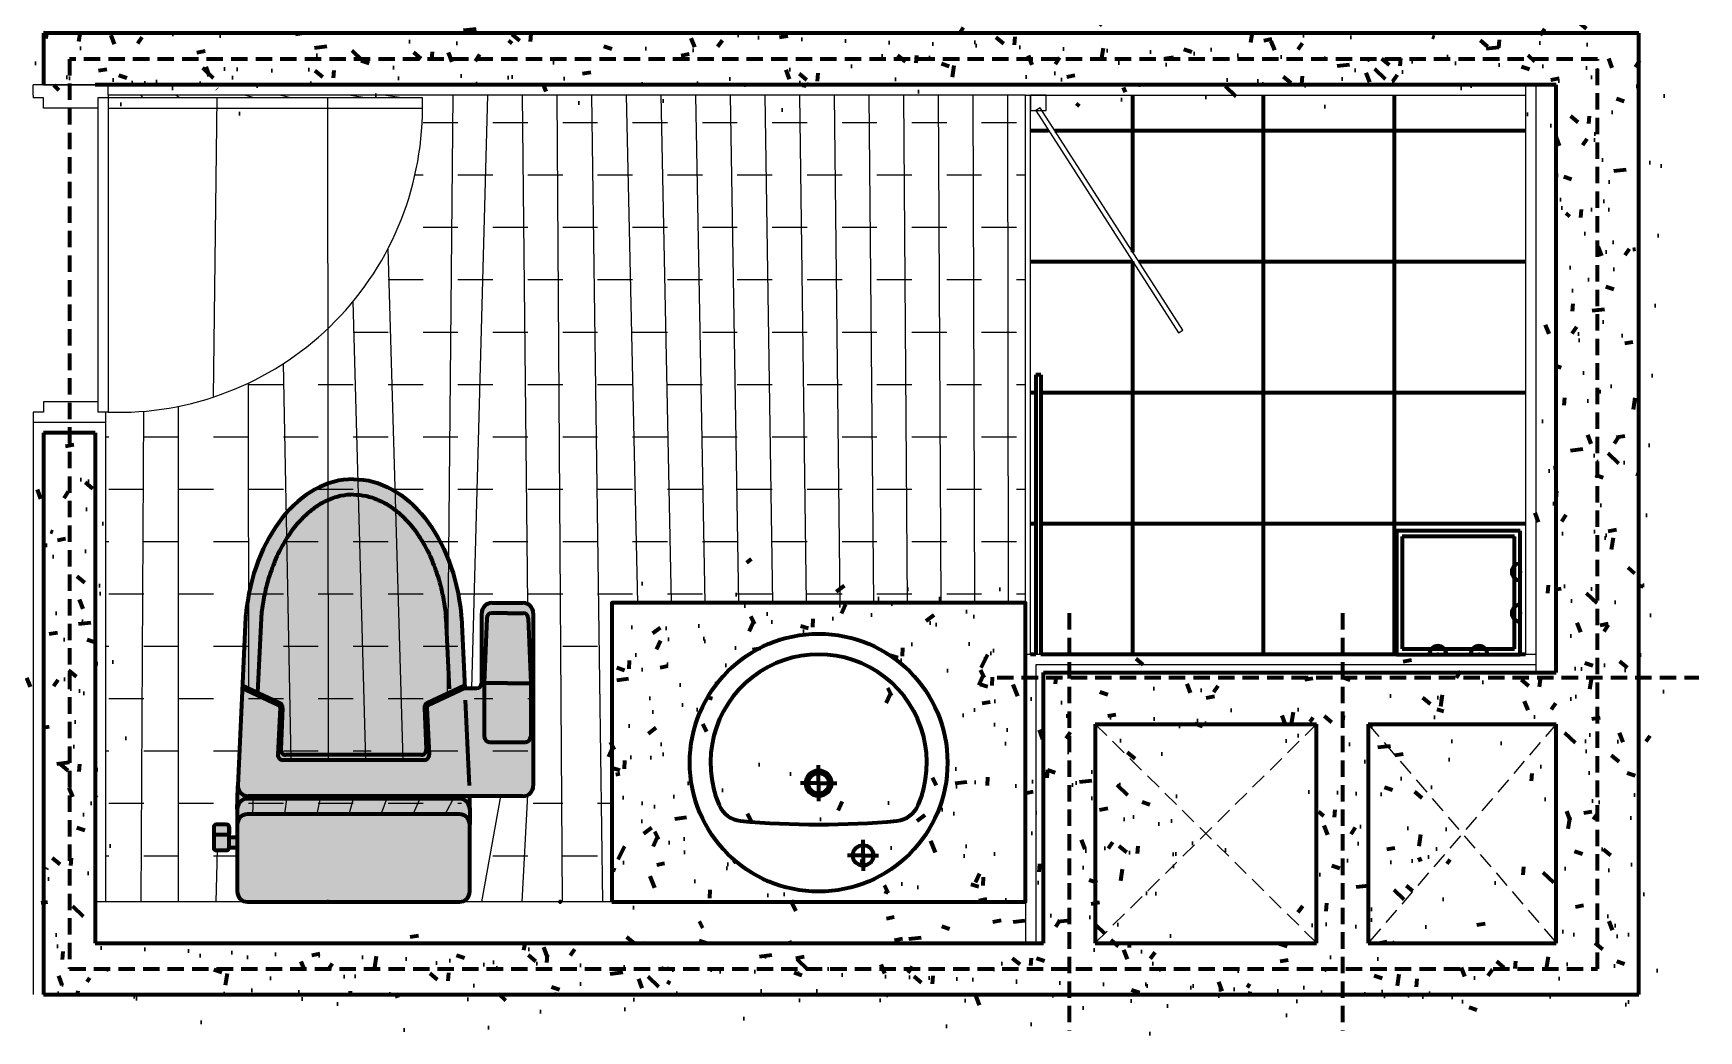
# Model space of a CAD drawing. Header units: millimetres. Extents: x 625013610 to 625016841, y 606213130 to 606215065.
import ezdxf

# ---------------------------------------------------------------- set-up
doc = ezdxf.new("R2010")
doc.units = ezdxf.units.MM
doc.header["$LTSCALE"] = 10
doc.linetypes.add('HIDDEN2', pattern=[4.762499999999999, 3.175, -1.5875])
doc.layers.add('door', color=9, linetype='Continuous')
for name, color, linetype, lineweight in [('벽체', 50, 'Continuous', 90), ('틀', 80, 'Continuous', 90), ('화장실가구', 4, 'Continuous', 90)]:
    doc.layers.add(name, color=color, linetype=linetype, lineweight=lineweight)

msp = doc.modelspace()

# ---------------------------------------------------------------- hatches: boundary and pattern name
at = {"transparency": 33554687}
h = msp.add_hatch(dxfattribs=at)
h.set_pattern_fill('AR-BRSTD', color=256, angle=90)
h.set_pattern_definition([(90, (0, 0), (-67.7418, 4.147988926924008e-15), []), (180, (0, 0), (-67.7418, -101.6), [67.7418, -67.7418])])
h.paths.add_polyline_path([(625015535, 606214945), (625013755, 606214945), (625013755, 606214940), (625014365, 606214940), (625014365, 606214920, -0.4240098038870245), (625013755, 606214330), (625013750, 606214330), (625013750, 606213380), (625014025.625, 606213380, -0.4142135623730951), (625014005.625, 606213400), (625014005.625, 606213485), (625013990, 606213485, -0.4142135623730951), (625013985, 606213480), (625013965, 606213480, -0.4142135623730951), (625013960, 606213485), (625013960, 606213525, -0.4142135623730951), (625013965, 606213530), (625013985, 606213530, -0.4142135623730951), (625013990, 606213525), (625013990, 606213512), (625013990, 606213505), (625014005.625, 606213505), (625014005.625, 606213530, -0.4142135623730951), (625014025.625, 606213550), (625014436.875, 606213550, -0.4142135623730951), (625014456.875, 606213530), (625014456.875, 606213400, -0.4142135623730951), (625014436.875, 606213380), (625014732.5, 606213380), (625014732.5, 606213960), (625015535, 606213960)])
h.paths.add_polyline_path([(625014026.5818012, 606213585), (625014456.875, 606213585), (625014560, 606213585, 0.4142135623730951), (625014580, 606213605), (625014580, 606213940, 0.4142135623730951), (625014560, 606213960), (625014500, 606213960, 0.4142135623730951), (625014480, 606213940), (625014480, 606213804.4546154, -0.4142135623730951), (625014470, 606213794.4546154), (625014447.0834225, 606213794.4546154), (625014376.640168, 606213761.5810965, 0.304050630472305), (625014373.7609916, 606213756.8171356), (625014378.0314261, 606213665.4669696, -0.4279628997563493), (625014368.042335, 606213654.9999999), (625014094.457665, 606213655, -0.4279628999017332), (625014084.4685739, 606213665.4669697), (625014088.7390084, 606213756.8171356, 0.304164176885298), (625014085.8579483, 606213761.5819756), (625014015.4165776, 606213794.4546156), (625014006.6036191, 606213605.9339395, 0.4279628998908268)], flags=16)
h.paths.add_polyline_path([(625014560.3620789, 606213940), (625014530, 606213940), (625014499.6379211, 606213940, 0.4034549831268951), (625014489.6447178, 606213930.3686295), (625014485, 606213804.4546154), (625014530, 606213804.4546154), (625014575, 606213804.4546154), (625014570.3552822, 606213930.3686295, 0.4034549831268935)], flags=0)
at = {"layer": '벽체', "true_color": 0xffffff, "transparency": 33554687}
h = msp.add_hatch(dxfattribs=at)
h.set_pattern_fill('AR-CONC', angle=90)
h.set_pattern_definition([(140, (0, 0), (15.9390855389031, 182.184668996004), [19.05, -209.55]), (85.00000000000001, (0, 0), (-191.0568452390351, -35.24342142496933), [15.24, -167.64058417]), (190.4514447, (1.328253500000001, 15.182007), (-175.1177519121951, 146.9412470903533), [16.1900088, -178.0902446]), (136.1842, (-50.8, 3.110602869834277e-15), (42.04232793272716, 271.0790408921299), [28.575, -314.3249999999999]), (186.63555761, (-47.2965, 22.5899), (-247.4261245977215, 237.404134051503), [24.28502314, -267.13560816]), (81.18415117, (-50.8, 3.110602869834277e-15), (-247.4261245855326, 237.4041340649771), [22.85996707, -251.45973192]), (111, (-38.1, 25.4), (102.2651981870876, 151.6143912691325), [19.05, -209.55]), (56.00000000000004, (-38.1, 25.4), (-184.1879661223193, 61.80202834764709), [15.24, -167.64]), (161.451445, (-29.57790009999999, 38.0345326), (-81.92276888590523, 213.4164192787161), [16.1900088, -178.0899376]), (127.5, (0, 0), (-84.55503887315311, 3.088603250591822), [0, -165.608, 0, -170.18, 0, -168.275]), (97.50000000000001, (0, 0), (-100.1805748181195, 66.81966251030575), [0, -97.02799999999999, 0, -161.798, 0, -64.135]), (57.49999999999999, (-3.468322199865219e-15, -56.642), (5.728743992673452, 135.5905951668714), [0, -63.49999999999999, 0, -198.12, 0, -262.8899999999999]), (47.5, (-5.023623634782358e-15, -82.042), (-25.42649103333302, 148.129181386018), [0, -82.55, 0, -131.572, 0, -186.69])])
h.paths.add_polyline_path([(625016725, 606215065), (625013680, 606215065), (625013630, 606215065), (625013630, 606214965), (625013680, 606214965), (625013680, 606215015), (625016645, 606215015), (625016645, 606213815), (625016725, 606213815), (625016725, 606215015)])
h.paths.add_polyline_path([(625016645, 606215015), (625013680, 606215015), (625013680, 606214965), (625013750, 606214965), (625015535, 606214965), (625016505, 606214965), (625016565, 606214965), (625016565, 606213825), (625016150, 606213825), (625016150, 606213815), (625016645, 606213815)], flags=17)
h.paths.add_polyline_path([(625016725, 606213815), (625016645, 606213815), (625016645, 606213250), (625016150, 606213250), (625016150, 606213200), (625016725, 606213200), (625016725, 606213250)])
h.paths.add_polyline_path([(625016645, 606213815), (625016150, 606213815), (625016150, 606213250), (625016645, 606213250)], flags=17)
h.paths.add_polyline_path([(625016565, 606213300), (625016200, 606213300), (625016200, 606213725), (625016565, 606213725)], flags=16)
h.paths.add_polyline_path([(625016200, 606213300), (625016200, 606213725), (625016382.5, 606213512.5)], flags=16)
h.paths.add_polyline_path([(625016150, 606213815), (625015620, 606213815), (625015620, 606213250), (625016150, 606213250)])
h.paths.add_polyline_path([(625016100, 606213725), (625016100, 606213300), (625015670, 606213300), (625015670, 606213725)], flags=16)
h.paths.add_polyline_path([(625015670, 606213300), (625015670, 606213725), (625015885, 606213512.5)], flags=16)
h.paths.add_polyline_path([(625015620, 606213815), (625015570, 606213815), (625015570, 606213300), (625013730, 606213300), (625013730, 606214290), (625013680, 606214290), (625013680, 606213250), (625015620, 606213250)], flags=17)
h.paths.add_polyline_path([(625016150, 606213250), (625015620, 606213250), (625015620, 606213200), (625016150, 606213200)])
h.paths.add_polyline_path([(625015620, 606213250), (625013680, 606213250), (625013680, 606214290), (625013630, 606214290), (625013630, 606213300), (625013630, 606213250), (625013630, 606213200), (625015620, 606213200)])
at = {"layer": '화장실가구', "transparency": 33554687}
h = msp.add_hatch(dxfattribs=at)
h.set_pattern_fill('NET', color=0, scale=80)
h.set_pattern_definition([(0, (625016505, 606213860), (0, 254), []), (90, (625016505, 606213860), (-254, 1.555301434917138e-14), [])])
h.paths.add_polyline_path([(625015840.4075179, 606214489.2080336), (625015831.9939232, 606214483.8032742), (625015555, 606214915), (625015545, 606214915), (625015545, 606213860), (625015555, 606213860), (625015555, 606214402.5), (625015565, 606214402.5), (625015565, 606213860), (625016255, 606213860), (625016255, 606214100), (625016495, 606214100), (625016495, 606213860), (625016505, 606213860), (625016505, 606214945), (625015575, 606214945), (625015575, 606214915), (625015566.8855263, 606214915)])
h = msp.add_hatch(color=256, dxfattribs=at)
h.dxf.hatch_style = 1
edge = h.paths.add_edge_path()
edge.add_arc((625014083.744463, 606213757.0506204), 10.00000000309248, -2.6765127922636793, 64.98310639811189, ccw=False)
edge.add_line((625014093.733554, 606213756.5836507), (625014089.941514, 606213675.4669697))
edge.add_arc((625014099.930605, 606213675), 10.00000002397983, 177.3234872077363, 270)
edge.add_line((625014099.930605, 606213665), (625014362.569395, 606213664.9999999))
edge.add_arc((625014362.569395, 606213674.9999999), 10.00000001995088, 270, 362.6765127922637)
edge.add_line((625014372.558486, 606213675.4669696), (625014368.766446, 606213756.5836507))
edge.add_arc((625014378.755537, 606213757.0506204), 9.999999996281355, 115.01689360188811, 182.6765127922637, ccw=False)
edge.add_line((625014374.5266824, 606213766.1124518), (625014446.8309907, 606213799.8544623))
edge.add_line((625014446.8309907, 606213799.8544623), (625014440.6629812, 606213931.796229))
edge.add_arc((625014340.7785068, 606213926.9908425), 99.99999993955676, 2.754344421148827, 5.734628402440795)
edge.add_ellipse((625014231.25, 606213892.5), major_axis=(0, 307.5), ratio=0.6869918699186992, start_angle=-81.68209780955648, end_angle=0)
edge.add_ellipse((625014231.25, 606213892.5), major_axis=(0, 307.5), ratio=0.6869918699186992, start_angle=360, end_angle=441.6820978095565)
edge.add_arc((625014121.7214928, 606213926.9908427), 99.99999939358337, 174.26537157026, 177.4013097581256)
edge.add_line((625014021.8243327, 606213931.5248579), (625014015.6690093, 606213799.8544624))
edge.add_line((625014015.6690093, 606213799.8544624), (625014087.9733176, 606213766.1124518))
h.paths.add_polyline_path([(625014580, 606213940, 0.4142135623730951), (625014560, 606213960), (625014500, 606213960, 0.4142135623730951), (625014480, 606213940), (625014480, 606213804.4546154, -0.4142135623730951), (625014470, 606213794.4546154), (625014447.0834225, 606213794.4546154), (625014376.640168, 606213761.5810965, 0.3040506304648655), (625014373.7609916, 606213756.8171356), (625014378.0314261, 606213665.4669696, -0.427962899756344), (625014368.042335, 606213654.9999999), (625014094.457665, 606213655, -0.4279628999017323), (625014084.4685739, 606213665.4669697), (625014088.7390084, 606213756.8171356, 0.30416417691229), (625014085.8579483, 606213761.5819756), (625014015.4165776, 606213794.4546156), (625014006.6036191, 606213605.9339395, 0.4279628998908273), (625014026.5818012, 606213585), (625014456.875, 606213585), (625014560, 606213585, 0.4142135623730951), (625014580, 606213605)])
h.paths.add_polyline_path([(625014560.3620789, 606213940), (625014530, 606213940), (625014499.6379211, 606213940, 0.4034549831268922), (625014489.6447178, 606213930.3686295), (625014485, 606213804.4546154), (625014530, 606213804.4546154), (625014575, 606213804.4546154), (625014570.3552822, 606213930.3686295, 0.4034549831268917)], flags=16)
h.paths.add_polyline_path([(625014456.875, 606213530, 0.4142135623730951), (625014436.875, 606213550), (625014025.625, 606213550, 0.4142135623730951), (625014005.625, 606213530), (625014005.625, 606213400, 0.4142135623730951), (625014025.625, 606213380), (625014436.875, 606213380, 0.4142135623730951), (625014456.875, 606213400)])
h.paths.add_polyline_path([(625014456.875, 606213560, -0.0003877208852397434), (625014456.8050576, 606213561.6711675, 0.3899182361298588), (625014436.875, 606213580), (625014025.625, 606213580, 0.3899746700383791), (625014005.6946152, 606213561.6672623, -0.0003940511944970244), (625014005.625, 606213560), (625014005.625, 606213530, -0.4142135623730951), (625014025.625, 606213550), (625014436.875, 606213550, -0.4142135623730951), (625014456.875, 606213530)])
h.paths.add_polyline_path([(625013990, 606213512, -0.4142135623730951), (625013988, 606213510), (625013962, 606213510, -0.4142135623730951), (625013960, 606213512), (625013960, 606213485, 0.4142135623730951), (625013965, 606213480), (625013985, 606213480, 0.4142135623730951), (625013990, 606213485)])
h.paths.add_polyline_path([(625013990, 606213525, 0.4142135623730951), (625013985, 606213530), (625013965, 606213530, 0.4142135623730951), (625013960, 606213525), (625013960, 606213512, 0.4142135623730951), (625013962, 606213510), (625013988, 606213510, 0.4142135623730951), (625013990, 606213512)])
h.paths.add_polyline_path([(625014005.625, 606213505), (625013990, 606213505), (625013990, 606213485), (625014005.625, 606213485)])
h.paths.add_polyline_path([(625014378.0314261, 606213665.4669696), (625014373.7609916, 606213756.8171356), (625014373.7609915, 606213756.8171356), (625014373.7609916, 606213756.8171356, -0.3040506280141569), (625014376.640168, 606213761.5810965), (625014447.0834225, 606213794.4546154), (625014446.8309907, 606213799.8544623), (625014374.5266824, 606213766.1124518, 0.304107403345148), (625014368.766446, 606213756.5836507), (625014372.558486, 606213675.4669696, -0.4279629001230668), (625014362.569395, 606213664.9999999), (625014099.930605, 606213665, -0.4279628998748312), (625014089.941514, 606213675.4669697), (625014093.733554, 606213756.5836507, 0.3041074029941008), (625014087.9733176, 606213766.1124518), (625014015.6690093, 606213799.8544624), (625014015.4165776, 606213794.4546156), (625014085.8579483, 606213761.5819756, -0.3041641789317064), (625014088.7390084, 606213756.8171356), (625014088.7390084, 606213756.8171356), (625014088.7390085, 606213756.8171356), (625014084.4685739, 606213665.4669697, 0.427962899901733), (625014094.457665, 606213655), (625014368.042335, 606213654.9999999, 0.4279628997563433)], flags=17)
at = {"layer": '화장실가구', "true_color": 0xffffff, "transparency": 33554687}
h = msp.add_hatch(color=7, dxfattribs=at)
h.dxf.hatch_style = 1
edge = h.paths.add_edge_path()
edge.add_arc((625014083.744463, 606213757.0506204), 10.00000000309248, -2.6765127922636793, 64.98310639811189, ccw=False)
edge.add_line((625014093.733554, 606213756.5836507), (625014089.941514, 606213675.4669697))
edge.add_arc((625014099.930605, 606213675), 10.00000002397983, 177.3234872077363, 270)
edge.add_line((625014099.930605, 606213665), (625014362.569395, 606213664.9999999))
edge.add_arc((625014362.569395, 606213674.9999999), 10.00000001995088, 270, 362.6765127922637)
edge.add_line((625014372.558486, 606213675.4669696), (625014368.766446, 606213756.5836507))
edge.add_arc((625014378.755537, 606213757.0506204), 9.999999996281357, 115.01689360188811, 182.6765127922637, ccw=False)
edge.add_line((625014374.5266824, 606213766.1124518), (625014446.8309907, 606213799.8544623))
edge.add_line((625014446.8309907, 606213799.8544623), (625014440.6629812, 606213931.796229))
edge.add_arc((625014340.7785068, 606213926.9908425), 99.99999993955677, 2.754344421148827, 5.734628402440795)
edge.add_ellipse((625014231.25, 606213892.5), major_axis=(0, 307.5), ratio=0.6869918699186992, start_angle=-81.68209780955648, end_angle=0)
edge.add_ellipse((625014231.25, 606213892.5), major_axis=(0, 307.5), ratio=0.6869918699186992, start_angle=360, end_angle=441.6820978095565)
edge.add_arc((625014121.7214928, 606213926.9908427), 99.99999939358337, 174.26537157026, 177.4013097581256)
edge.add_line((625014021.8243327, 606213931.5248579), (625014015.6690093, 606213799.8544624))
edge.add_line((625014015.6690093, 606213799.8544624), (625014087.9733176, 606213766.1124518))
h.paths.add_polyline_path([(625014580, 606213940, 0.4142135623730951), (625014560, 606213960), (625014500, 606213960, 0.4142135623730951), (625014480, 606213940), (625014480, 606213804.4546154, -0.4142135623730951), (625014470, 606213794.4546154), (625014447.0834225, 606213794.4546154), (625014376.640168, 606213761.5810965, 0.3040506304582998), (625014373.7609916, 606213756.8171356), (625014378.0314261, 606213665.4669696, -0.427962899756344), (625014368.042335, 606213654.9999999), (625014094.457665, 606213655, -0.4279628999017323), (625014084.4685739, 606213665.4669697), (625014088.7390084, 606213756.8171356, 0.3041641769125823), (625014085.8579483, 606213761.5819756), (625014015.4165776, 606213794.4546156), (625014006.6036191, 606213605.9339395, 0.4279628998908268), (625014026.5818012, 606213585), (625014456.875, 606213585), (625014560, 606213585, 0.4142135623730951), (625014580, 606213605)])
h.paths.add_polyline_path([(625014560.3620789, 606213940), (625014530, 606213940), (625014499.6379211, 606213940, 0.4034549831268922), (625014489.6447178, 606213930.3686295), (625014485, 606213804.4546154), (625014530, 606213804.4546154), (625014575, 606213804.4546154), (625014570.3552822, 606213930.3686295, 0.4034549831268918)], flags=16)
h.paths.add_polyline_path([(625014456.875, 606213530, 0.4142135623730951), (625014436.875, 606213550), (625014025.625, 606213550, 0.4142135623730951), (625014005.625, 606213530), (625014005.625, 606213400, 0.4142135623730951), (625014025.625, 606213380), (625014436.875, 606213380, 0.4142135623730951), (625014456.875, 606213400)])
h.paths.add_polyline_path([(625014456.875, 606213560, -0.0003877208852399549), (625014456.8050576, 606213561.6711675, 0.3899182361298459), (625014436.875, 606213580), (625014025.625, 606213580, 0.3899746700342544), (625014005.6946152, 606213561.6672623, -0.00039405119456785), (625014005.625, 606213560), (625014005.625, 606213530, -0.4142135623730951), (625014025.625, 606213550), (625014436.875, 606213550, -0.4142135623730951), (625014456.875, 606213530)])
h.paths.add_polyline_path([(625014456.0995661, 606213585), (625014026.5818012, 606213585, -0.4141931414683475), (625014006.5818012, 606213604.9986056, -0.01023549951444208), (625014005.6946152, 606213561.6672624, -0.3899746690166093), (625014025.625, 606213580), (625014436.875, 606213580, -0.3899182361252635), (625014456.8050576, 606213561.6711675, -0.005410324706625049)])
h.paths.add_polyline_path([(625013990, 606213512, -0.4142135623730951), (625013988, 606213510), (625013962, 606213510, -0.4142135623730951), (625013960, 606213512), (625013960, 606213485, 0.4142135623730951), (625013965, 606213480), (625013985, 606213480, 0.4142135623730951), (625013990, 606213485)])
h.paths.add_polyline_path([(625013990, 606213525, 0.4142135623730951), (625013985, 606213530), (625013965, 606213530, 0.4142135623730951), (625013960, 606213525), (625013960, 606213512, 0.4142135623730951), (625013962, 606213510), (625013988, 606213510, 0.4142135623730951), (625013990, 606213512)])
h.paths.add_polyline_path([(625014005.625, 606213505), (625013990, 606213505), (625013990, 606213485), (625014005.625, 606213485)])
h = msp.add_hatch(color=7, dxfattribs=at)
h.dxf.hatch_style = 1
edge = h.paths.add_edge_path()
edge.add_line((625014372.558486, 606213675.4669696), (625014368.766446, 606213756.5836507))
edge.add_arc((625014378.755537, 606213757.0506204), 9.999999996281355, 115.01689360188811, 182.6765127922637, ccw=False)
edge.add_line((625014374.5266824, 606213766.1124518), (625014446.8309907, 606213799.8544623))
edge.add_line((625014446.8309907, 606213799.8544623), (625014440.6629812, 606213931.796229))
edge.add_arc((625014340.7785068, 606213926.9908425), 99.99999993955674, 2.754344421148827, 5.734628402440795)
edge.add_ellipse((625014231.25, 606213892.5), major_axis=(0, 307.5), ratio=0.6869918699186992, start_angle=-81.68209780955648, end_angle=0)
edge.add_ellipse((625014231.25, 606213892.5), major_axis=(0, 307.5), ratio=0.6869918699186992, start_angle=360, end_angle=441.6820978095565)
edge.add_arc((625014121.7214928, 606213926.9908427), 99.99999939358338, 174.26537157026, 177.4013097581256)
edge.add_line((625014021.8243327, 606213931.5248579), (625014015.6690093, 606213799.8544624))
edge.add_line((625014015.6690093, 606213799.8544624), (625014087.9733176, 606213766.1124518))
edge.add_arc((625014083.744463, 606213757.0506204), 10.00000000309248, -2.6765127922636793, 64.98310639811189, ccw=False)
edge.add_line((625014093.733554, 606213756.5836507), (625014089.941514, 606213675.4669697))
edge.add_arc((625014099.930605, 606213675), 10.00000002397983, 177.3234872077363, 270)
edge.add_line((625014099.930605, 606213665), (625014362.569395, 606213664.9999999))
edge.add_arc((625014362.569395, 606213674.9999999), 10.00000001995089, 270, 362.6765127922637)
h.paths.add_polyline_path([(625014378.0314261, 606213665.4669696), (625014373.7609916, 606213756.8171356, -0.3040506304625293), (625014376.640168, 606213761.5810965), (625014447.0834225, 606213794.4546154), (625014446.8309907, 606213799.8544623), (625014374.5266824, 606213766.1124518, 0.3041074033451484), (625014368.766446, 606213756.5836507), (625014372.558486, 606213675.4669696, -0.427962900123066), (625014362.569395, 606213664.9999999), (625014099.930605, 606213665, -0.427962899874832), (625014089.941514, 606213675.4669697), (625014093.733554, 606213756.5836507, 0.3041074029694492), (625014087.9733176, 606213766.1124518), (625014015.6690093, 606213799.8544624), (625014015.4165776, 606213794.4546156), (625014085.8579483, 606213761.5819756, -0.304164176905286), (625014088.7390084, 606213756.8171356), (625014084.4685739, 606213665.4669697, 0.4279628995165785), (625014094.457665, 606213655), (625014368.042335, 606213654.9999999, 0.4279629001414951)])
h.paths.add_polyline_path([(625014570.3552822, 606213930.3686295, 0.4034549831268949), (625014560.3620789, 606213940), (625014530, 606213940), (625014499.6379211, 606213940, 0.4034549831268927), (625014489.6447178, 606213930.3686295), (625014485, 606213804.4546154), (625014530, 606213804.4546154), (625014575, 606213804.4546154)])
at = {"layer": '화장실가구', "transparency": 33554687}
h = msp.add_hatch(dxfattribs=at)
h.set_pattern_fill('AR-CONC', color=256, angle=16)
h.set_pattern_definition([(66, (0, 0), (179.5205512851443, 34.89526803562185), [19.05, -209.55]), (11.00000000000004, (0, 0), (-86.54055468206019, 173.9412235835771), [15.24, -167.64058417]), (116.4514447, (14.95999807916211, 2.907929053429164), (92.97999828766984, 208.8364840004597), [16.1900088, -178.0902446]), (62.18420000000001, (-14.00237767550356, 48.8320941536666), (272.1663346850697, 34.30583059910663), [28.575, -314.325]), (112.63555761, (8.67812338567833, 51.69093410611713), (160.0076177769524, 303.2787039202323), [24.28502314, -267.13560816]), (7.184151170000019, (-14.00237767550356, 48.8320941536666), (160.0076177932642, 303.2787039122296), [22.85996707, -251.45973192]), (37, (13.91426382020563, 43.62525945300172), (173.9292157004123, -56.51302793156052), [19.05, -209.55]), (342.0000000000001, (13.91426382020563, 43.62525945300172), (8.638838626620178, 194.0877843640429), [15.24, -167.64]), (87.451445, (28.40836513711392, 38.91584040801962), (182.568053740024, 137.5747572531456), [16.1900088, -178.0899376]), (53.50000000000001, (0, 0), (-20.33757133725501, 82.13085450049856), [0, -165.608, 0, -170.18, 0, -168.275]), (23.5, (0, 0), (36.6176733595891, 114.7177443406661), [0, -97.02799999999999, 0, -161.798, 0, -64.135]), (343.5, (-54.44778498133825, -15.61265110818647), (131.9171013096858, 31.86701095945588), [0, -63.5, 0, -198.12, 0, -262.89]), (333.5000000000001, (-78.86383205817155, -22.61383994593825), (135.382417360946, 65.27144776904083), [0, -82.55, 0, -131.572, 0, -186.69])])
h.paths.add_polyline_path([(625014732.5, 606213960), (625014732.5, 606213380), (625015535, 606213380), (625015535, 606213960)])
h.paths.add_polyline_path([(625015383.75, 606213650, -1), (625014883.75, 606213650, -1)], flags=16)
h.paths.add_polyline_path([(625015326.7686476, 606213567.2727273, -0.2743823555259399), (625015285.5405028, 606213537.193803, -0.04739297151069086), (625014981.9594972, 606213537.193803, -0.274382355525937), (625014940.7313524, 606213567.2727273, -1.516575089343966)], flags=0)
h.paths.add_polyline_path([(625015158.75, 606213610, -1), (625015108.75, 606213610, -1)], flags=0)
h.paths.add_polyline_path([(625015153.75, 606213610, -1), (625015113.75, 606213610, -1)], flags=0)
h.paths.add_polyline_path([(625015240, 606213470, -1), (625015200, 606213470, -1)], flags=0)
at = {"layer": '화장실가구', "true_color": 0xffffff, "transparency": 33554687}
h = msp.add_hatch(color=7, dxfattribs=at)
h.dxf.hatch_style = 1
h.paths.add_polyline_path([(625014570.3552822, 606213930.3686295, 0.4034549831268918), (625014560.3620789, 606213940), (625014530, 606213940), (625014499.6379211, 606213940, 0.4034549831268922), (625014489.6447178, 606213930.3686295), (625014485, 606213804.4546154), (625014530, 606213804.4546154), (625014575, 606213804.4546154)])

# ---------------------------------------------------------------- linework, layer by layer
for p, q in [((625013750, 606214965), (625013610, 606214965)), ((625013610, 606214945), (625013610, 606214965)), ((625013610, 606214945), (625013610, 606214940)), ((625013630, 606214965), (625015535, 606214965)), ((625013755, 606214945), (625013755, 606214965)), ((625015535, 606214945), (625013755, 606214945)), ((625013755, 606214945), (625013755, 606214330)), ((625015535, 606214965), (625016505, 606214965)), ((625015535, 606213860), (625015535, 606214945)), ((625015535, 606214945), (625016505, 606214945)), ((625015545, 606213860), (625015545, 606214945)), ((625016505, 606214965), (625016505, 606213860)), ((625016525, 606214965), (625016525, 606213825)), ((625013630, 606214940), (625013610, 606214940)), ((625013630, 606214920), (625013630, 606214940)), ((625013735, 606214920), (625013630, 606214920)), ((625013735, 606214940), (625013735, 606214330)), ((625013755, 606214940), (625013735, 606214940)), ((625013755, 606214940), (625013755, 606214940)), ((625013755, 606214940), (625013755, 606214330)), ((625013610, 606214330), (625013610, 606213200)), ((625013630, 606214330), (625013610, 606214330)), ((625013735, 606214350), (625013630, 606214350)), ((625013630, 606214350), (625013630, 606214330)), ((625013755, 606214330), (625013735, 606214330)), ((625013750, 606214330), (625013750, 606213380)), ((625013750, 606214310), (625013610, 606214310)), ((625016525, 606213860), (625015535, 606213860)), ((625015535, 606213860), (625015535, 606213300)), ((625016525, 606213840), (625015555, 606213840)), ((625015555, 606213840), (625015555, 606213300)), ((625016525, 606213825), (625015570, 606213825)), ((625015570, 606213825), (625015570, 606213300)), ((625015670, 606213300), (625015670, 606213725)), ((625016200, 606213300), (625016200, 606213725)), ((625015535, 606213380), (625013730, 606213380))]:
    msp.add_line(p, q)
at = {"linetype": 'HIDDEN2'}
for p, q in [((625015670, 606213725), (625016100, 606213300)), ((625016100, 606213725), (625015670, 606213300)), ((625016200, 606213725), (625016565, 606213300)), ((625016565, 606213725), (625016200, 606213300))]:
    msp.add_line(p, q, dxfattribs=at)
for points in [[(625015670, 606213725), (625016100, 606213725), (625016100, 606213300), (625015670, 606213300)], [(625016200, 606213725), (625016565, 606213725), (625016565, 606213300), (625016200, 606213300)]]:
    msp.add_lwpolyline(points, close=True)
at = {"layer": 'door'}
for p, q in [((625015575, 606214945), (625015545, 606214945)), ((625015545, 606214945), (625015545, 606214915)), ((625015575, 606214915), (625015575, 606214945)), ((625014365, 606214940), (625013755, 606214940)), ((625013755, 606214940), (625013755, 606214920)), ((625013755, 606214920), (625014365, 606214920)), ((625014365, 606214920), (625014365, 606214940)), ((625015545, 606214915), (625015575, 606214915))]:
    msp.add_line(p, q, dxfattribs=at)
msp.add_lwpolyline([(625015831.9939232, 606214483.8032742), (625015840.4075179, 606214489.2080336), (625015563.4135947, 606214920.4047595), (625015555, 606214915)], close=True, dxfattribs=at)
msp.add_arc((625013774.6721312, 606214920), 590.3278688192368, 268.0903174890329, 359.9999999967773, dxfattribs=at)
at = {"layer": '벽체'}
for p, q in [((625013680, 606215065), (625013630, 606215065)), ((625013630, 606215065), (625013630, 606214965)), ((625016725, 606215065), (625013680, 606215065)), ((625016725, 606215015), (625016725, 606215065)), ((625016725, 606213250), (625016725, 606215015)), ((625016565, 606214965), (625013730, 606214965)), ((625016565, 606213825), (625016565, 606214965)), ((625015555, 606214402.5), (625015555, 606213860)), ((625015565, 606214402.5), (625015555, 606214402.5)), ((625015565, 606214402.5), (625015565, 606213860)), ((625013630, 606214290), (625013630, 606213300)), ((625013730, 606214290), (625013630, 606214290)), ((625013730, 606214290), (625013730, 606213300)), ((625015570, 606213815), (625015570, 606213825)), ((625015570, 606213825), (625016565, 606213825)), ((625015570, 606213300), (625015570, 606213815)), ((625015670, 606213725), (625015670, 606213300)), ((625015670, 606213725), (625016100, 606213725)), ((625016100, 606213300), (625016100, 606213725)), ((625016200, 606213725), (625016200, 606213300)), ((625016200, 606213725), (625016565, 606213725)), ((625016565, 606213300), (625016565, 606213725)), ((625013630, 606213300), (625013630, 606213250)), ((625013730, 606213300), (625015570, 606213300)), ((625015670, 606213300), (625016100, 606213300)), ((625016200, 606213300), (625016565, 606213300)), ((625013630, 606213250), (625013630, 606213200)), ((625016725, 606213200), (625016725, 606213250)), ((625013630, 606213200), (625016725, 606213200))]:
    msp.add_line(p, q, dxfattribs=at)
at = {"layer": '틀', "linetype": 'HIDDEN2'}
for p, q in [((625016645, 606215015), (625013680, 606215015)), ((625013680, 606215015), (625013680, 606213250)), ((625016645, 606213250), (625016645, 606215015)), ((625015620, 606213940), (625015620, 606213130)), ((625016150, 606213940), (625016150, 606213130)), ((625015480, 606213815), (625016841.25, 606213815)), ((625013680, 606213250), (625016645, 606213250))]:
    msp.add_line(p, q, dxfattribs=at)
at = {"layer": '화장실가구'}
for p, q in [((625016495, 606214100), (625016255, 606214100)), ((625016255, 606214100), (625016255, 606213860)), ((625016484.090909, 606214089.0909091), (625016265.909091, 606214089.0909091)), ((625016265.909091, 606214089.0909091), (625016265.909091, 606213870.9090909)), ((625016484.090909, 606213870.9090909), (625016484.090909, 606214089.0909091)), ((625016495, 606213860), (625016495, 606214100)), ((625014500, 606213960), (625014560, 606213960)), ((625014021.8306752, 606213931.6605324), (625014006.6036191, 606213605.9339395)), ((625014051.7979482, 606213930.2596233), (625014045.060574, 606213786.138399)), ((625014410.7020518, 606213930.2596233), (625014417.1161495, 606213793.0537063)), ((625014440.6693248, 606213931.6605324), (625014447.0834225, 606213794.4546154)), ((625014480, 606213804.4546154), (625014480, 606213940)), ((625014489.6447178, 606213930.3686295), (625014485, 606213804.4546154)), ((625014530, 606213940), (625014499.6379211, 606213940)), ((625014530, 606213940), (625014560.3620789, 606213940)), ((625014570.3552822, 606213930.3686295), (625014575, 606213804.4546154)), ((625014580, 606213940), (625014580, 606213605)), ((625016255, 606213860), (625016495, 606213860)), ((625016265.909091, 606213870.9090909), (625016484.090909, 606213870.9090909)), ((625014085.8588903, 606213761.581536), (625014015.4165776, 606213794.4546156)), ((625014087.9733176, 606213766.1124518), (625014015.6690091, 606213799.8544625)), ((625014374.5266824, 606213766.1124518), (625014446.8309907, 606213799.8544623)), ((625014376.6411097, 606213761.581536), (625014447.0834225, 606213794.4546154)), ((625014447.0834225, 606213794.4546154), (625014470, 606213794.4546154)), ((625014530, 606213804.4546154), (625014484.9999999, 606213804.4546154)), ((625014485, 606213804.4546154), (625014485, 606213700)), ((625014530, 606213804.4546154), (625014575, 606213804.4546154)), ((625014575, 606213804.4546154), (625014575, 606213700)), ((625014088.7390085, 606213756.8171356), (625014084.4685739, 606213665.4669697)), ((625014093.733554, 606213756.5836507), (625014089.941514, 606213675.4669697)), ((625014368.766446, 606213756.5836507), (625014372.558486, 606213675.4669696)), ((625014373.7609915, 606213756.8171356), (625014378.0314261, 606213665.4669696)), ((625014448.1799729, 606213770.9979703), (625014455.8963809, 606213605.9339395)), ((625014495, 606213690), (625014565, 606213690)), ((625014368.042335, 606213654.9999999), (625014094.457665, 606213655)), ((625014362.569395, 606213664.9999999), (625014099.930605, 606213665)), ((625015133.75, 606213610), (625015133.75, 606213645)), ((625014456.875, 606213585), (625014026.5818012, 606213585)), ((625014560, 606213585), (625014456.875, 606213585)), ((625015133.75, 606213610), (625015098.75, 606213610)), ((625015133.75, 606213610), (625015168.75, 606213610)), ((625015133.75, 606213610), (625015133.75, 606213575)), ((625014005.625, 606213560), (625014005.625, 606213530)), ((625014436.875, 606213580), (625014025.625, 606213580)), ((625014456.875, 606213560), (625014456.875, 606213530)), ((625013960, 606213525), (625013960, 606213512)), ((625013990, 606213525), (625013990, 606213512)), ((625014005.625, 606213530), (625014005.625, 606213400)), ((625014436.875, 606213550), (625014025.625, 606213550)), ((625014456.875, 606213400), (625014456.875, 606213530)), ((625013988, 606213510), (625013962, 606213510)), ((625014005.625, 606213505), (625013990, 606213505)), ((625015220, 606213470), (625015220, 606213500)), ((625014005.625, 606213485), (625013990, 606213485)), ((625015220, 606213470), (625015190, 606213470)), ((625015220, 606213470), (625015250, 606213470)), ((625015220, 606213470), (625015220, 606213440)), ((625014025.625, 606213380), (625014436.875, 606213380))]:
    msp.add_line(p, q, dxfattribs=at)
msp.add_lwpolyline([(625014732.5, 606213380), (625015535, 606213380), (625015535, 606213960), (625014732.5, 606213960)], close=True, dxfattribs=at)
msp.add_lwpolyline([(625013985, 606213530), (625013965, 606213530, 0.414213562373095), (625013960, 606213525), (625013960, 606213485, 0.414213562373095), (625013965, 606213480), (625013985, 606213480, 0.414213562373095), (625013990, 606213485), (625013990, 606213525, 0.414213562373095)], format="xyb", close=True, dxfattribs=at)
for centre, radius in [((625015133.75, 606213650), 250), ((625015133.75, 606213610), 25), ((625015133.75, 606213610), 20), ((625015220, 606213470), 20)]:
    msp.add_circle(centre, radius, dxfattribs=at)
for centre, radius, start, end in [((625016495, 606214019.9999999), 16.36363636363636, 90, 270), ((625014500, 606213940), 20, 90, 180), ((625014560, 606213940), 20, 0, 90), ((625016495, 606213940), 16.36363636363636, 90, 270), ((625014121.7214934, 606213926.9908428), 100, 174.2644177419733, 177.3234892388894), ((625014121.7214934, 606213926.9908428), 70, 174.2644177419733, 177.3234892388894), ((625014340.7785066, 606213926.9908428), 70, 2.676511045821098, 5.735582321604891), ((625014340.7785066, 606213926.9908428), 100, 2.676511045821098, 5.735582321604891), ((625014499.6379211, 606213930), 10, 90, 177.887430233262), ((625014560.3620789, 606213930), 10, 2.112569635477702, 90), ((625016335, 606213860), 16.36363636363636, 0, 180), ((625016415, 606213860), 16.36363636363636, 0, 180), ((625015133.75, 606213650), 210, 336.8001568419804, 203.1998431580196), ((625014470, 606213804.4546154), 10, 270, 0), ((625014083.744463, 606213757.0506204), 5, 357.3234873377738, 64.98310645033949), ((625014083.744463, 606213757.0506204), 10, 357.3234873377738, 64.98310645033949), ((625014378.755537, 606213757.0506204), 10, 115.0168934781, 182.6765126429743), ((625014378.755537, 606213757.0506204), 5, 115.0168934781, 182.6765126429743), ((625014495, 606213700), 10, 180, 270), ((625014565, 606213700), 10, 270, 0), ((625014094.457665, 606213665), 10, 177.3234873350712, 269.999999973994), ((625014099.930605, 606213675), 10, 177.3234873176171, 269.9999999740863), ((625014362.569395, 606213674.9999999), 10, 269.9999999740402, 2.676512678886252), ((625014368.042335, 606213664.9999999), 10, 269.9999999745248, 2.676512661001065), ((625012947.8898184, 606213605), 1058.691982746124, 357.5638928756772, 359.9999999998638), ((625014026.5818012, 606213605), 20, 177.3234873533435, 270), ((625014435.9181988, 606213605), 20, 270, 270.0042647701098), ((625015534.3982242, 606213605.9339451), 1078.501843333244, 181.1121928403254, 182.4409949049607), ((625014560, 606213605), 20, 270, 0), ((625014025.625, 606213560), 20, 90, 180), ((625014436.875, 606213560), 20, 0, 90), ((625014986.6881732, 606213586.969697), 50, 203.1998431230009, 264.5732261209734), ((625015280.8118268, 606213586.969697), 50, 275.4267738790266, 336.8001568769991), ((625014025.625, 606213530), 20, 90, 180), ((625014436.875, 606213530), 20, 0, 90), ((625015133.75, 606215134.9999999), 1604.99999988196, 264.573226088994, 275.426773911006), ((625013962, 606213512), 2, 180, 270), ((625013988, 606213512), 2, 270, 0), ((625014025.625, 606213400), 20, 180, 270), ((625014436.875, 606213400), 20, 270, 0)]:
    msp.add_arc(centre, radius, start, end, dxfattribs=at)
msp.add_ellipse((625014231.25, 606213892.5), major_axis=(0, 307.5), ratio=0.6869918699186992, start_param=6.283185307179586, end_param=7.708806853892395, dxfattribs=at)
at = {"layer": '화장실가구', "extrusion": (0, 0, -1)}
msp.add_ellipse((625014231.25, 606213892.5), major_axis=(0, 307.5), ratio=0.6869918699186992, start_param=6.283185307179586, end_param=7.708806853892395, dxfattribs=at)
at = {"layer": '화장실가구'}
for points in [[(625014231.25, 606214170), (625014223.1070282, 606214170), (625014214.9627517, 606214169.1382447), (625014198.7051262, 606214165.6638787), (625014190.5903689, 606214163.0493764), (625014174.4868536, 606214156.0148875), (625014166.4986761, 606214151.5930771), (625014150.8230556, 606214140.9255168), (625014143.1369941, 606214134.6791328), (625014128.2853842, 606214120.4197038), (625014121.1209451, 606214112.40691), (625014107.5367129, 606214094.7515539), (625014101.1175228, 606214085.1095312), (625014089.2262459, 606214064.3982521), (625014083.7544149, 606214053.3295112), (625014073.926473, 606214030.0162163), (625014069.5704491, 606214017.7720798), (625014062.1043912, 606213992.3941447), (625014058.9943787, 606213979.2606827), (625014054.6488696, 606213955.370875), (625014053.150961, 606213944.7284985), (625014052.0720265, 606213933.9864722)], [(625014231.25, 606214170), (625014239.3929718, 606214170), (625014247.5372483, 606214169.1382447), (625014263.7948738, 606214165.6638787), (625014271.9096311, 606214163.0493764), (625014288.0131464, 606214156.0148875), (625014296.0013239, 606214151.5930771), (625014311.6769444, 606214140.9255168), (625014319.3630059, 606214134.6791328), (625014334.2146158, 606214120.4197038), (625014341.3790549, 606214112.40691), (625014354.9632871, 606214094.7515539), (625014361.3824772, 606214085.1095312), (625014373.2737541, 606214064.3982521), (625014378.7455851, 606214053.3295112), (625014388.573527, 606214030.0162163), (625014392.9295509, 606214017.7720798), (625014400.3956088, 606213992.3941447), (625014403.5056213, 606213979.2606827), (625014407.8511304, 606213955.370875), (625014409.349039, 606213944.7284985), (625014410.4279735, 606213933.9864722)]]:
    msp.add_open_spline(points, degree=3, knots=[6.283185307179586, 6.283185307179586, 6.283185307179586, 6.283185307179586, 6.428958770145313, 6.428958770145313, 6.574732233111041, 6.574732233111041, 6.720505696076768, 6.720505696076768, 6.866279159042495, 6.866279159042495, 7.012052622008222, 7.012052622008222, 7.15782608497395, 7.15782608497395, 7.303599547939677, 7.303599547939677, 7.449373010905404, 7.449373010905404, 7.595146473871131, 7.595146473871131, 7.708806853892395, 7.708806853892395, 7.708806853892395, 7.708806853892395], dxfattribs=at)
for p in [(625016495, 606214019.9999999), (625016495, 606213940), (625016335, 606213860), (625016415, 606213860), (625014181.25, 606213380), (625014632.5, 606213380), (625014632.5, 606213380), (625015083.75, 606213380)]:
    msp.add_point(p, dxfattribs=at)

doc.saveas('drawing.dxf')
